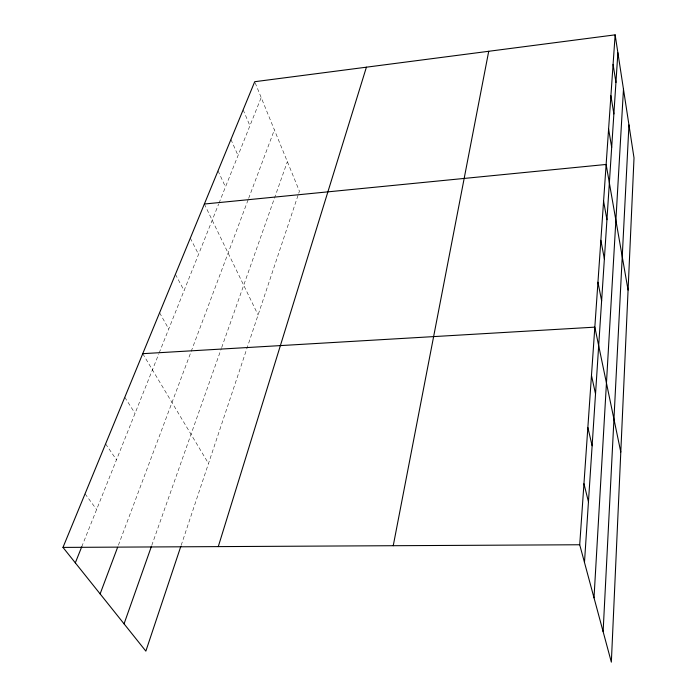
<?xml version="1.0" encoding="UTF-8"?>
<svg xmlns="http://www.w3.org/2000/svg" width="697" height="697" viewBox="0 0 697 697"><rect width="100%" height="100%" fill="white"/><g stroke="black" fill="none" stroke-linecap="round" stroke-linejoin="round"><path stroke-width="0.52" stroke-dasharray="3.48 2.61" d="M181.176 545.333L298.394 194.245M298.734 193.226L299.414 191.178L254.719 81.706M151.772 545.394L221.332 348.552M221.681 347.55L287.364 161.669M118.394 545.237L248.28 199.377M248.663 198.357L274.383 129.869M81.749 546.753L158.794 353.893M159.186 352.891L218.64 204.073M219.041 203.071L261.192 97.545M85.043 493.816L96.613 509.533M105.596 443.902L116.477 459.82M124.789 397.29L135.035 413.356M142.746 353.675L208.499 463.496M159.587 312.77L168.744 328.984M175.409 274.33L184.086 290.562M190.316 238.147L198.549 254.361M204.36 204.021L258.09 314.966M218.03 170.826L225.48 186.944M230.934 139.478L238.034 155.518M243.148 109.812L249.918 125.756"/><path stroke-width="1.05" d="M603.114 631.621L628.955 124.92M594.01 597.817L623.475 89.216M584.478 562.462L617.882 52.772M615.137 34.85L634.017 157.923L611.347 662.15L579.712 544.758L615.137 34.85L254.719 81.706L62.983 547.406L145.856 651.12L180.828 546.361M393.239 545.716L488.719 51.282M218.274 546.614L366.413 67.182M124.057 623.841L151.415 546.404M100.124 593.888L117.627 547.267M75.32 562.854L81.749 546.753M204.36 204.021L606.129 164.457L628.075 290.083M142.746 353.675L594.829 327.146L620.792 452.048M62.983 547.406L579.712 544.758M583.947 483.744L588.46 501.805M587.859 427.479L592.128 445.792M591.474 375.43L595.526 393.901M597.948 282.215L601.624 300.816M600.858 240.317L604.377 258.909M603.576 201.154L606.948 219.694M608.594 128.997L611.687 147.346M610.903 95.698L613.874 113.925M613.081 64.377L615.939 82.455"/></g></svg>
